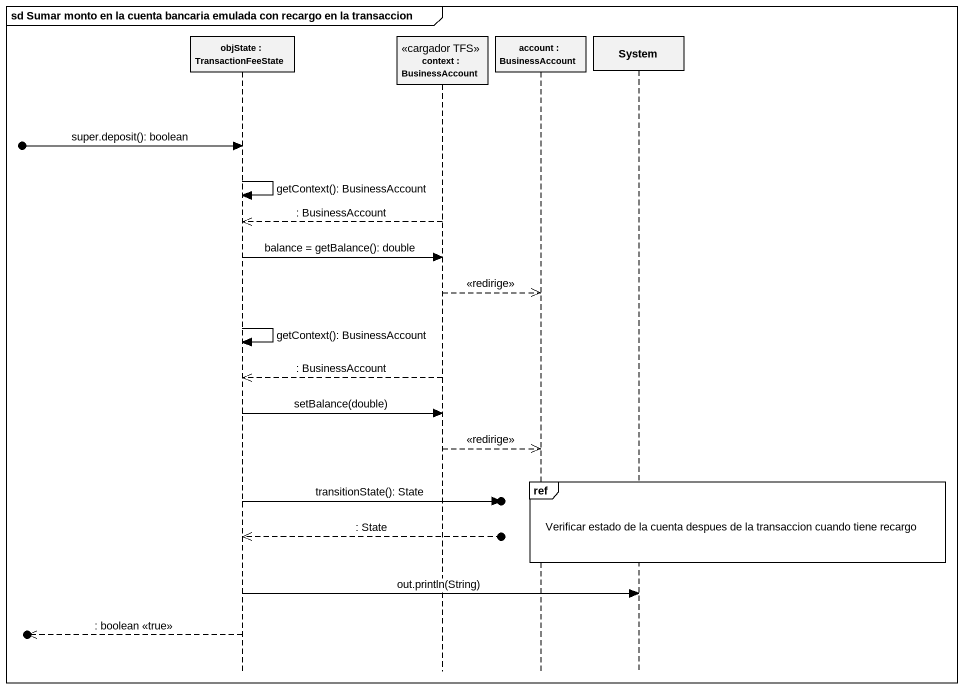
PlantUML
@startuml
mainframe sd Sumar monto en la cuenta bancaria emulada con recargo en la transaccion
hide footbox
participant "objState : TransactionFeeState" as objState
participant "context : BusinessAccount" as context <<cargador TFS>>
participant "account : BusinessAccount" as account
participant System

[o-> objState : super.deposit(): boolean
objState -> objState : getContext(): BusinessAccount
context -->> objState : : BusinessAccount
objState -> context : balance = getBalance(): double
context -->> account : <<redirige>>
objState -> objState : getContext(): BusinessAccount
context -->> objState : : BusinessAccount
objState -> context : setBalance(double)
context -->> account : <<redirige>>
ref over account, System : Verificar estado de la cuenta despues de la transaccion cuando tiene recargo
objState ->o] : transitionState(): State
objState <<--o] : : State
objState -> System : out.println(String)
[o<<-- objState : : boolean <<true>>
@enduml
